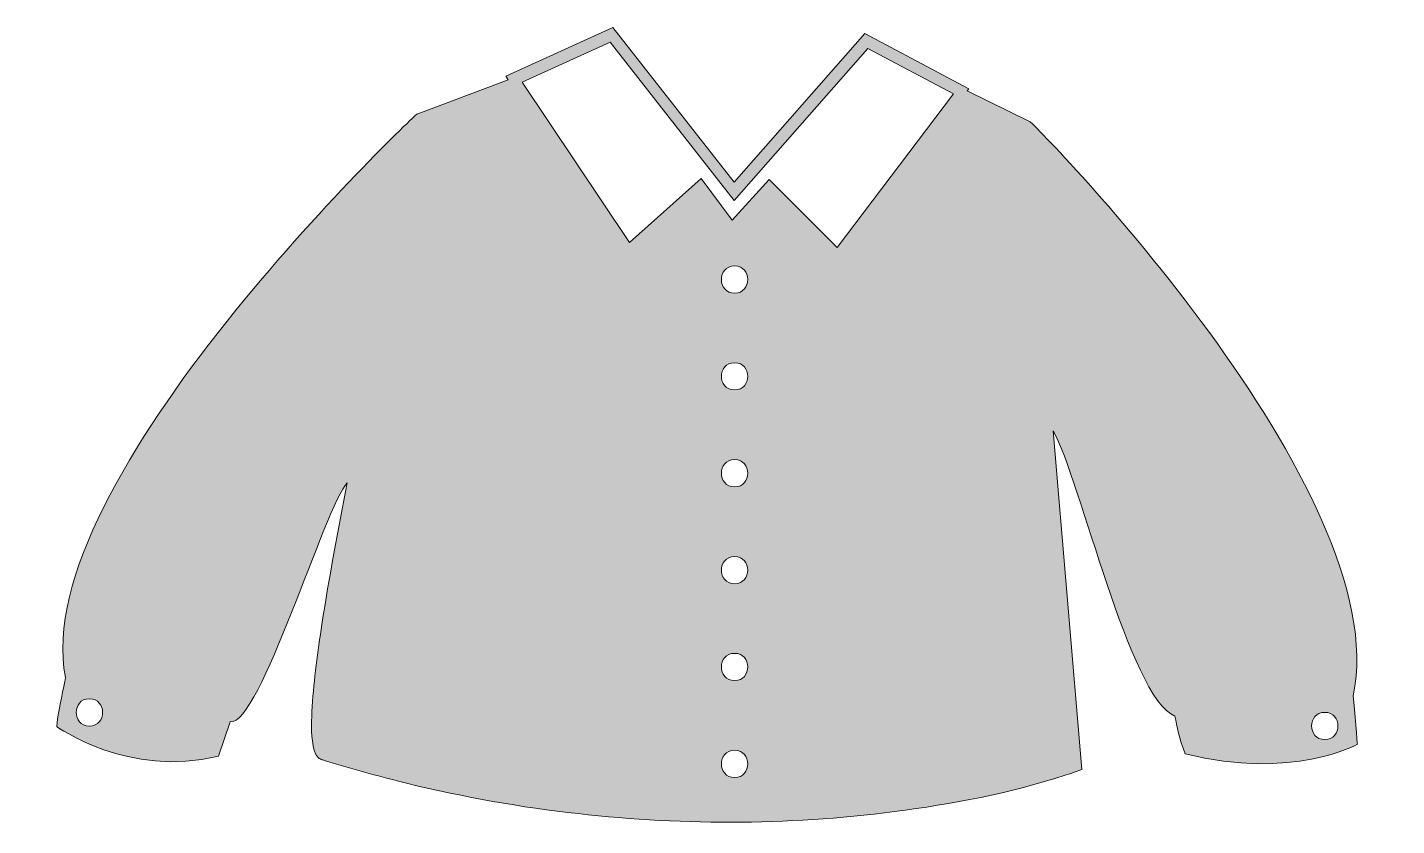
# Model space of a CAD drawing. Header units: inches. Extents: x -2 to 105, y 0 to 62.
import ezdxf

# ---------------------------------------------------------------- set-up
doc = ezdxf.new("R2010")
doc.units = ezdxf.units.IN
doc.header["$MEASUREMENT"] = 0
doc.layers.add('Layer 1', color=7, linetype='Continuous')

msp = doc.modelspace()

# ---------------------------------------------------------------- hatches: boundary and pattern name
at = {"layer": 'Layer 1', "true_color": 0xee4036}
h = msp.add_hatch(color=20, dxfattribs=at)
h.dxf.hatch_style = 2
edge = h.paths.add_edge_path()
edge.add_spline(control_points=[(76.05, 54.69), (76.05, 54.69), (71.12, 57.13), (71.12, 57.13), (71.12, 57.13), (71.25, 57.29), (71.25, 57.29), (71.25, 57.29), (63.13, 61.59), (63.13, 61.59), (63.13, 61.59), (52.92, 49.98), (52.92, 49.98), (52.92, 49.98), (43.44, 62.08), (43.44, 62.08), (43.44, 62.08), (35.09, 58.26), (35.09, 58.26), (35.09, 58.26), (35.27, 57.99), (35.27, 57.99), (35.27, 57.99), (28.2, 55.34), (28.2, 55.34), (28.2, 55.34), (28.14, 55.31), (28.14, 55.31), (27.91, 55.17), (-2.29, 26.66), (0.68, 11.3), (0.57, 10.58), (0.15, 8.8), (0.07, 8.05), (0.07, 8.05), (0, 7.47), (0, 7.47), (0, 7.47), (5.62, 3.42), (12.64, 5.16), (12.64, 5.16), (13.56, 7.85), (13.56, 7.85), (15.82, 7.44), (21.01, 24.78), (22.7, 26.51), (21.97, 22.83), (21.28, 19.15), (20.72, 15.45), (20.39, 13.32), (20.09, 11.18), (19.96, 9.03), (19.9, 8.02), (19.84, 6.97), (20.03, 5.97), (20.1, 5.62), (20.2, 5.19), (20.51, 4.98), (20.6, 4.92), (20.69, 4.89), (20.78, 4.86), (22.71, 4.29), (24.64, 3.72), (26.6, 3.23), (30.98, 2.12), (35.44, 1.29), (39.93, 0.76), (48.39, -0.26), (56.98, -0.27), (65.44, 0.83), (69.93, 1.41), (74.46, 2.26), (78.78, 3.67), (79.01, 3.74), (79.24, 3.82), (79.47, 3.9), (79.47, 3.9), (80.06, 4.12), (80.06, 4.12), (80.06, 4.12), (77.84, 30.56), (77.84, 30.56), (79.97, 26.78), (83.75, 9.81), (87.35, 8.27), (87.51, 7.48), (87.66, 6.56), (88.15, 5.35), (96.52, 3.23), (101.6, 6.09), (101.6, 6.09), (101.6, 6.09), (101.39, 8.78), (101.27, 9.86), (104.66, 25.93), (76.32, 54.54), (76.05, 54.69)], knot_values=[0, 0, 0, 0, 1, 1, 1, 2, 2, 2, 3, 3, 3, 4, 4, 4, 5, 5, 5, 6, 6, 6, 7, 7, 7, 8, 8, 8, 9, 9, 9, 10, 10, 10, 11, 11, 11, 12, 12, 12, 13, 13, 13, 14, 14, 14, 15, 15, 15, 16, 16, 16, 17, 17, 17, 18, 18, 18, 19, 19, 19, 20, 20, 20, 21, 21, 21, 22, 22, 22, 23, 23, 23, 24, 24, 24, 25, 25, 25, 26, 26, 26, 27, 27, 27, 28, 28, 28, 29, 29, 29, 30, 30, 30, 31, 31, 31, 32, 32, 32, 32], degree=3, periodic=1)
edge = h.paths.add_edge_path()
edge.add_spline(control_points=[(2.55, 9.64), (3.93, 9.64), (3.93, 7.51), (2.55, 7.51), (1.18, 7.51), (1.18, 9.64), (2.55, 9.64)], knot_values=[0, 0, 0, 0, 1, 1, 1, 2, 2, 2, 2], degree=3, periodic=1)
edge = h.paths.add_edge_path()
edge.add_spline(control_points=[(52.95, 5.62), (54.32, 5.62), (54.32, 3.49), (52.95, 3.49), (51.58, 3.49), (51.58, 5.62), (52.95, 5.62)], knot_values=[0, 0, 0, 0, 1, 1, 1, 2, 2, 2, 2], degree=3, periodic=1)
edge = h.paths.add_edge_path()
edge.add_spline(control_points=[(52.95, 13.19), (54.32, 13.19), (54.32, 11.06), (52.95, 11.06), (51.58, 11.06), (51.58, 13.19), (52.95, 13.19)], knot_values=[0, 0, 0, 0, 1, 1, 1, 2, 2, 2, 2], degree=3, periodic=1)
edge = h.paths.add_edge_path()
edge.add_spline(control_points=[(52.95, 20.75), (54.32, 20.75), (54.32, 18.63), (52.95, 18.63), (51.58, 18.63), (51.58, 20.75), (52.95, 20.75)], knot_values=[0, 0, 0, 0, 1, 1, 1, 2, 2, 2, 2], degree=3, periodic=1)
edge = h.paths.add_edge_path()
edge.add_spline(control_points=[(52.95, 28.32), (54.32, 28.32), (54.32, 26.19), (52.95, 26.19), (51.58, 26.19), (51.58, 28.32), (52.95, 28.32)], knot_values=[0, 0, 0, 0, 1, 1, 1, 2, 2, 2, 2], degree=3, periodic=1)
edge = h.paths.add_edge_path()
edge.add_spline(control_points=[(52.95, 35.89), (54.32, 35.89), (54.32, 33.76), (52.95, 33.76), (51.58, 33.76), (51.57, 35.89), (52.95, 35.89)], knot_values=[0, 0, 0, 0, 1, 1, 1, 2, 2, 2, 2], degree=3, periodic=1)
edge = h.paths.add_edge_path()
edge.add_spline(control_points=[(52.95, 43.45), (54.32, 43.45), (54.32, 41.32), (52.95, 41.32), (51.58, 41.32), (51.58, 43.45), (52.95, 43.45)], knot_values=[0, 0, 0, 0, 1, 1, 1, 2, 2, 2, 2], degree=3, periodic=1)
h.paths.add_polyline_path([(55.66, 50.19), (52.76, 47.01), (50.33, 50.28), (44.73, 45.28), (36.35, 57.79), (43.23, 60.93), (52.92, 48.57), (63.36, 60.43), (70.05, 56.89), (60.96, 44.89)])
edge = h.paths.add_edge_path()
edge.add_spline(control_points=[(99.05, 8.58), (100.42, 8.58), (100.42, 6.45), (99.05, 6.45), (97.67, 6.45), (97.67, 8.58), (99.05, 8.58)], knot_values=[0, 0, 0, 0, 1, 1, 1, 2, 2, 2, 2], degree=3, periodic=1)

# ---------------------------------------------------------------- linework, layer by layer
at = {"layer": 'Layer 1', "lineweight": 0}
msp.add_lwpolyline([(55.66, 50.19), (52.76, 47.01), (50.33, 50.28), (44.73, 45.28), (36.35, 57.79), (43.23, 60.93), (52.92, 48.57), (63.36, 60.43), (70.05, 56.89), (60.96, 44.89), (55.66, 50.19)], dxfattribs=at)
for points, knots in [([(76.05, 54.69), (76.05, 54.69), (71.12, 57.13), (71.12, 57.13), (71.12, 57.13), (71.25, 57.29), (71.25, 57.29), (71.25, 57.29), (63.13, 61.59), (63.13, 61.59), (63.13, 61.59), (52.92, 49.98), (52.92, 49.98), (52.92, 49.98), (43.44, 62.08), (43.44, 62.08), (43.44, 62.08), (35.09, 58.26), (35.09, 58.26), (35.09, 58.26), (35.27, 57.99), (35.27, 57.99), (35.27, 57.99), (28.2, 55.34), (28.2, 55.34), (28.2, 55.34), (28.14, 55.31), (28.14, 55.31), (27.91, 55.17), (-2.29, 26.66), (0.68, 11.3), (0.57, 10.58), (0.15, 8.8), (0.07, 8.05), (0.07, 8.05), (0, 7.47), (0, 7.47), (0, 7.47), (5.62, 3.42), (12.64, 5.16), (12.64, 5.16), (13.56, 7.85), (13.56, 7.85), (15.82, 7.44), (21.01, 24.78), (22.7, 26.51), (21.97, 22.83), (21.28, 19.15), (20.72, 15.45), (20.39, 13.32), (20.09, 11.18), (19.96, 9.03), (19.9, 8.02), (19.84, 6.97), (20.03, 5.97), (20.1, 5.62), (20.2, 5.19), (20.51, 4.98), (20.6, 4.92), (20.69, 4.89), (20.78, 4.86), (22.71, 4.29), (24.64, 3.72), (26.6, 3.23), (30.98, 2.12), (35.44, 1.29), (39.93, 0.76), (48.39, -0.26), (56.98, -0.27), (65.44, 0.83), (69.93, 1.41), (74.46, 2.26), (78.78, 3.67), (79.01, 3.74), (79.24, 3.82), (79.47, 3.9), (79.47, 3.9), (80.06, 4.12), (80.06, 4.12), (80.06, 4.12), (77.84, 30.56), (77.84, 30.56), (79.97, 26.78), (83.75, 9.81), (87.35, 8.27), (87.51, 7.48), (87.66, 6.56), (88.15, 5.35), (96.52, 3.23), (101.6, 6.09), (101.6, 6.09), (101.6, 6.09), (101.39, 8.78), (101.27, 9.86), (104.66, 25.93), (76.32, 54.54), (76.05, 54.69)], [0, 0, 0, 0, 1, 1, 1, 2, 2, 2, 3, 3, 3, 4, 4, 4, 5, 5, 5, 6, 6, 6, 7, 7, 7, 8, 8, 8, 9, 9, 9, 10, 10, 10, 11, 11, 11, 12, 12, 12, 13, 13, 13, 14, 14, 14, 15, 15, 15, 16, 16, 16, 17, 17, 17, 18, 18, 18, 19, 19, 19, 20, 20, 20, 21, 21, 21, 22, 22, 22, 23, 23, 23, 24, 24, 24, 25, 25, 25, 26, 26, 26, 27, 27, 27, 28, 28, 28, 29, 29, 29, 30, 30, 30, 31, 31, 31, 32, 32, 32, 32]), ([(52.95, 43.45), (54.32, 43.45), (54.32, 41.32), (52.95, 41.32), (51.58, 41.32), (51.58, 43.45), (52.95, 43.45)], [0, 0, 0, 0, 1, 1, 1, 2, 2, 2, 2]), ([(52.95, 35.89), (54.32, 35.89), (54.32, 33.76), (52.95, 33.76), (51.58, 33.76), (51.57, 35.89), (52.95, 35.89)], [0, 0, 0, 0, 1, 1, 1, 2, 2, 2, 2]), ([(52.95, 28.32), (54.32, 28.32), (54.32, 26.19), (52.95, 26.19), (51.58, 26.19), (51.58, 28.32), (52.95, 28.32)], [0, 0, 0, 0, 1, 1, 1, 2, 2, 2, 2]), ([(52.95, 20.75), (54.32, 20.75), (54.32, 18.63), (52.95, 18.63), (51.58, 18.63), (51.58, 20.75), (52.95, 20.75)], [0, 0, 0, 0, 1, 1, 1, 2, 2, 2, 2]), ([(52.95, 13.19), (54.32, 13.19), (54.32, 11.06), (52.95, 11.06), (51.58, 11.06), (51.58, 13.19), (52.95, 13.19)], [0, 0, 0, 0, 1, 1, 1, 2, 2, 2, 2]), ([(2.55, 9.64), (3.93, 9.64), (3.93, 7.51), (2.55, 7.51), (1.18, 7.51), (1.18, 9.64), (2.55, 9.64)], [0, 0, 0, 0, 1, 1, 1, 2, 2, 2, 2]), ([(99.05, 8.58), (100.42, 8.58), (100.42, 6.45), (99.05, 6.45), (97.67, 6.45), (97.67, 8.58), (99.05, 8.58)], [0, 0, 0, 0, 1, 1, 1, 2, 2, 2, 2]), ([(52.95, 5.62), (54.32, 5.62), (54.32, 3.49), (52.95, 3.49), (51.58, 3.49), (51.58, 5.62), (52.95, 5.62)], [0, 0, 0, 0, 1, 1, 1, 2, 2, 2, 2])]:
    msp.add_open_spline(points, degree=3, knots=knots, dxfattribs=at)

doc.saveas('drawing.dxf')
